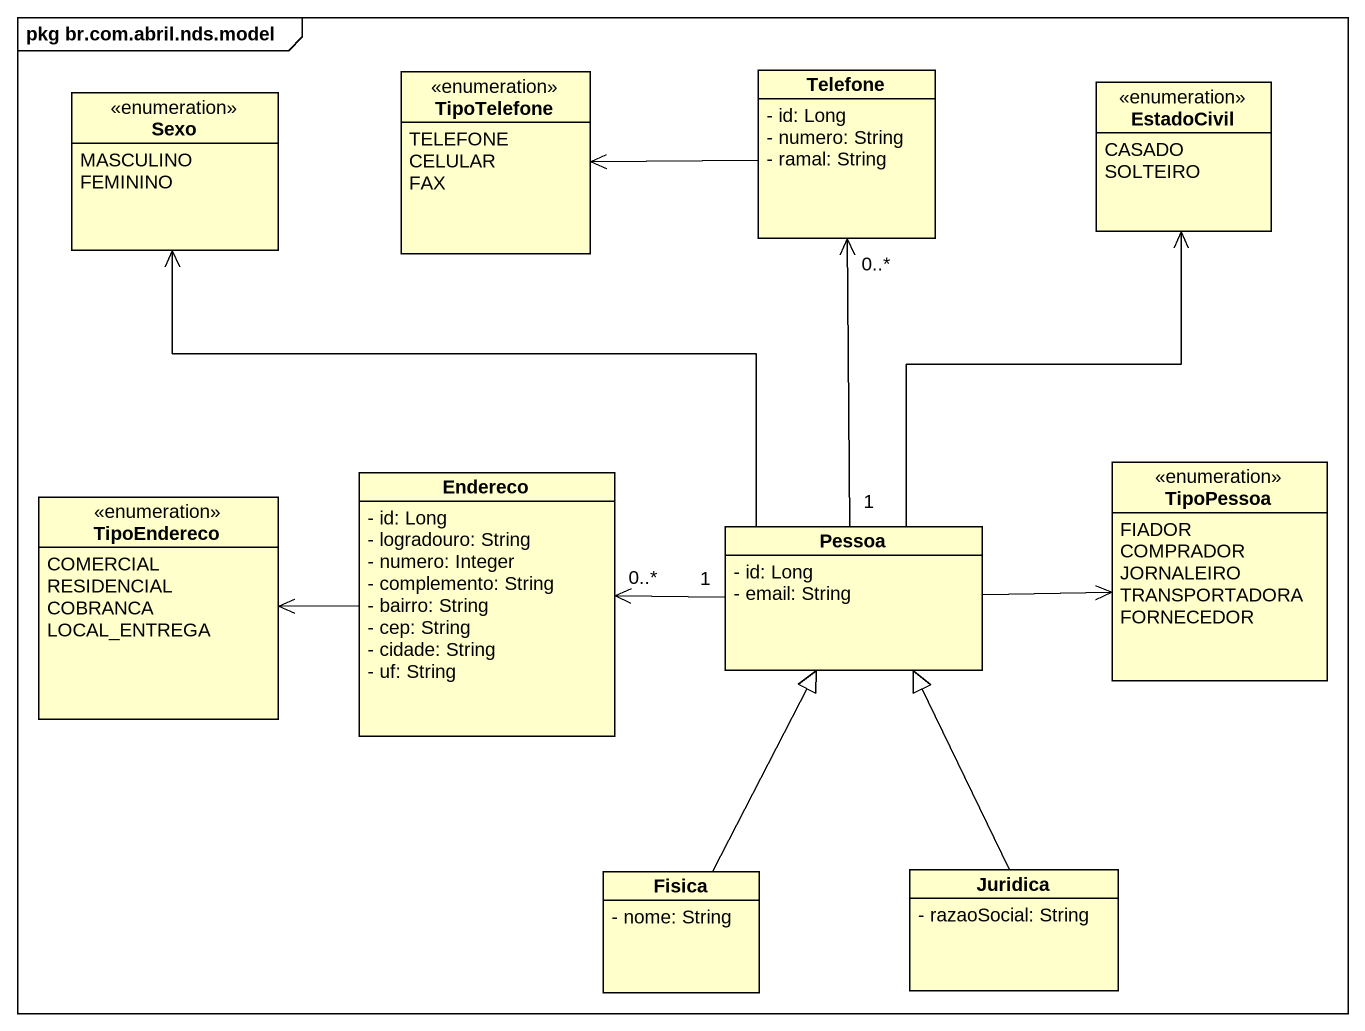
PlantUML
@startuml
mainframe pkg br.com.abril.nds.model
hide circle
hide empty members
skinparam classAttributeIconSize 0
enum Sexo {
  MASCULINO
  FEMININO
}
enum TipoTelefone {
  TELEFONE
  CELULAR
  FAX
}
class Telefone {
  - id: Long
  - numero: String
  - ramal: String
}
enum EstadoCivil {
  CASADO
  SOLTEIRO
}
enum TipoEndereco {
  COMERCIAL
  RESIDENCIAL
  COBRANCA
  LOCAL_ENTREGA
}
class Endereco {
  - id: Long
  - logradouro: String
  - numero: Integer
  - complemento: String
  - bairro: String
  - cep: String
  - cidade: String
  - uf: String
}
enum TipoPessoa {
  FIADOR
  COMPRADOR
  JORNALEIRO
  TRANSPORTADORA
  FORNECEDOR
}
class Pessoa {
  - id: Long
  - email: String
}
class Fisica {
  - nome: String
}
class Juridica {
  - razaoSocial: String
}
Telefone -left-> TipoTelefone
Endereco -left-> TipoEndereco
Pessoa -up-> Sexo
Pessoa "1" -up-> "0..*" Telefone
Pessoa -up-> EstadoCivil
Pessoa "1" -left-> "0..*" Endereco
Pessoa -right-> TipoPessoa
Fisica -up-|> Pessoa
Juridica -up-|> Pessoa
@enduml
